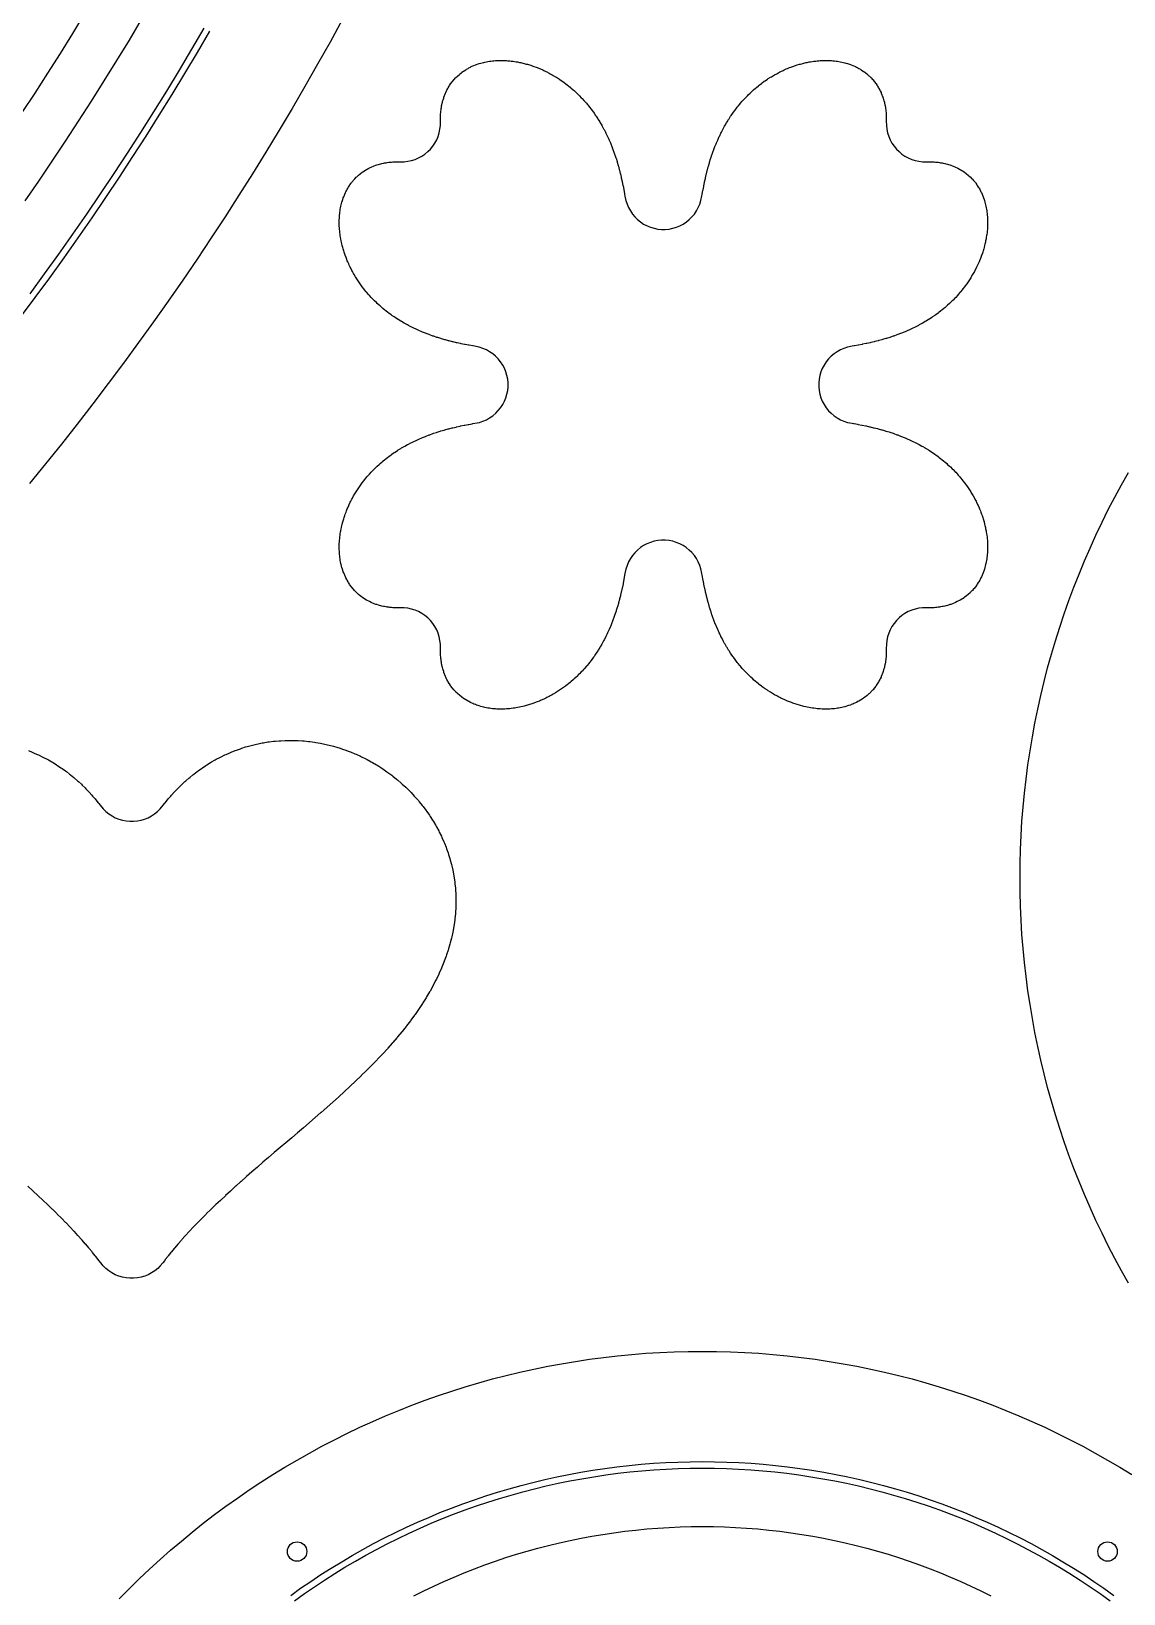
# Model space of a CAD drawing. Header units: metres. Extents: x 10 to 1210, y 10 to 2773.
# Drawn here: x 807.5 to 976, y 1846.6 to 2087.5 of the extents above; entities that cross this region are included whole.
import ezdxf

# ---------------------------------------------------------------- set-up
doc = ezdxf.new("R2010")
doc.units = ezdxf.units.M
for name, color, linetype in [('ACIKLIK', 5, 'Continuous'), ('ASKI_DELIK', 6, 'Continuous'), ('CAM_SABLON', 4, 'Continuous'), ('DIS_KENAR_V91_Z3', 1, 'Continuous'), ('LAMBA_T4_Z4', 3, 'Continuous')]:
    doc.layers.add(name, color=color, linetype=linetype)

msp = doc.modelspace()

# ---------------------------------------------------------------- linework, layer by layer
at = {"layer": 'ACIKLIK'}
for points in [[(824.47, 2089.31), (822.58, 2086.14), (820.67, 2082.98), (818.72, 2079.84), (816.75, 2076.72), (814.76, 2073.62), (812.73, 2070.53), (810.68, 2067.46), (808.61, 2064.41), (806.5, 2061.38)], [(866.51, 1846.32), (868.04, 1847.08), (869.58, 1847.82), (871.14, 1848.53), (872.71, 1849.21), (874.29, 1849.86), (875.88, 1850.49), (877.48, 1851.09), (879.09, 1851.66), (880.72, 1852.2), (882.35, 1852.72), (883.99, 1853.2), (885.64, 1853.66), (887.29, 1854.09), (888.96, 1854.49), (890.62, 1854.86), (892.3, 1855.2), (893.98, 1855.51), (895.67, 1855.79), (897.36, 1856.05), (899.06, 1856.27), (900.76, 1856.46), (902.46, 1856.63), (904.16, 1856.76), (905.87, 1856.86), (907.58, 1856.94), (909.29, 1856.98), (911, 1857), (912.71, 1856.98), (914.42, 1856.94), (916.13, 1856.86), (917.84, 1856.76), (919.54, 1856.63), (921.24, 1856.46), (922.94, 1856.27), (924.64, 1856.05), (926.33, 1855.79), (928.02, 1855.51), (929.7, 1855.2), (931.38, 1854.86), (933.04, 1854.49), (934.71, 1854.09), (936.36, 1853.66), (938.01, 1853.2), (939.65, 1852.72), (941.28, 1852.2), (942.91, 1851.66), (944.52, 1851.09), (946.12, 1850.49), (947.71, 1849.86), (949.29, 1849.21), (950.86, 1848.53), (952.42, 1847.82), (953.96, 1847.08), (955.49, 1846.32)]]:
    msp.add_lwpolyline(points, dxfattribs=at)
at = {"layer": 'ASKI_DELIK'}
for centre in [(848.5, 1853.14), (973.5, 1853.14)]:
    msp.add_circle(centre, 1.5, dxfattribs=at)
at = {"layer": 'CAM_SABLON'}
for points in [[(834.12, 2088), (832.22, 2084.74), (830.3, 2081.5), (828.34, 2078.28), (826.36, 2075.07), (824.34, 2071.89), (822.31, 2068.72), (820.24, 2065.56), (818.14, 2062.43), (816.02, 2059.31), (813.87, 2056.22), (811.7, 2053.14), (809.5, 2050.08), (807.27, 2047.04)], [(848.11, 1845.56), (849.63, 1846.65), (851.17, 1847.71), (852.72, 1848.74), (854.3, 1849.74), (855.89, 1850.72), (857.5, 1851.66), (859.13, 1852.58), (860.77, 1853.47), (862.42, 1854.34), (864.09, 1855.17), (865.78, 1855.97), (867.48, 1856.75), (869.19, 1857.49), (870.92, 1858.21), (872.65, 1858.89), (874.4, 1859.55), (876.16, 1860.17), (877.94, 1860.76), (879.72, 1861.32), (881.51, 1861.85), (883.31, 1862.35), (885.11, 1862.82), (886.93, 1863.26), (888.75, 1863.66), (890.58, 1864.03), (892.42, 1864.37), (894.26, 1864.68), (896.11, 1864.96), (897.96, 1865.2), (899.82, 1865.41), (901.67, 1865.59), (903.54, 1865.74), (905.4, 1865.85), (907.27, 1865.93), (909.13, 1865.98), (911, 1866), (912.87, 1865.98), (914.73, 1865.93), (916.6, 1865.85), (918.46, 1865.74), (920.33, 1865.59), (922.18, 1865.41), (924.04, 1865.2), (925.89, 1864.96), (927.74, 1864.68), (929.58, 1864.37), (931.42, 1864.03), (933.25, 1863.66), (935.07, 1863.26), (936.89, 1862.82), (938.69, 1862.35), (940.49, 1861.85), (942.28, 1861.32), (944.06, 1860.76), (945.84, 1860.17), (947.6, 1859.55), (949.35, 1858.89), (951.08, 1858.21), (952.81, 1857.49), (954.52, 1856.75), (956.22, 1855.97), (957.91, 1855.17), (959.58, 1854.34), (961.23, 1853.47), (962.87, 1852.58), (964.5, 1851.66), (966.11, 1850.72), (967.7, 1849.74), (969.28, 1848.74), (970.83, 1847.71), (972.37, 1846.65), (973.89, 1845.56)]]:
    msp.add_lwpolyline(points, dxfattribs=at)
at = {"layer": 'DIS_KENAR_V91_Z3'}
for points in [[(815.72, 2090.26), (813.85, 2087.16), (811.94, 2084.08), (810.01, 2081.02), (808.05, 2077.97), (806.06, 2074.95)], [(855.47, 2089.28), (853.58, 2085.84), (851.66, 2082.41), (849.71, 2079), (847.73, 2075.61), (845.73, 2072.23), (843.69, 2068.88), (841.62, 2065.54), (839.53, 2062.22), (837.4, 2058.91), (835.25, 2055.63), (833.07, 2052.36), (830.86, 2049.12), (828.62, 2045.89), (826.35, 2042.68), (824.06, 2039.5), (821.74, 2036.33), (819.39, 2033.18), (817.01, 2030.06), (814.6, 2026.95), (812.17, 2023.87), (809.72, 2020.81), (807.23, 2017.76)], [(976.75, 1894.5), (975.67, 1896.4), (974.63, 1898.32), (973.62, 1900.25), (972.65, 1902.2), (971.71, 1904.17), (970.81, 1906.16), (969.94, 1908.16), (969.1, 1910.17), (968.3, 1912.2), (967.54, 1914.25), (966.81, 1916.3), (966.12, 1918.37), (965.46, 1920.45), (964.84, 1922.55), (964.26, 1924.65), (963.71, 1926.76), (963.2, 1928.88), (962.73, 1931.01), (962.3, 1933.15), (961.9, 1935.29), (961.54, 1937.45), (961.22, 1939.6), (960.93, 1941.77), (960.68, 1943.93), (960.48, 1946.11), (960.3, 1948.28), (960.17, 1950.46), (960.08, 1952.64), (960.02, 1954.82), (960, 1957), (960.02, 1959.18), (960.08, 1961.36), (960.17, 1963.54), (960.3, 1965.72), (960.48, 1967.89), (960.68, 1970.07), (960.93, 1972.23), (961.22, 1974.4), (961.54, 1976.55), (961.9, 1978.71), (962.3, 1980.85), (962.73, 1982.99), (963.2, 1985.12), (963.71, 1987.24), (964.26, 1989.35), (964.84, 1991.45), (965.46, 1993.55), (966.12, 1995.63), (966.81, 1997.7), (967.54, 1999.75), (968.3, 2001.8), (969.1, 2003.83), (969.94, 2005.84), (970.81, 2007.84), (971.71, 2009.83), (972.65, 2011.8), (973.62, 2013.75), (974.63, 2015.68), (975.67, 2017.6), (976.75, 2019.5)], [(807.06, 1976.61), (807.66, 1976.37), (807.86, 1976.29), (808.44, 1976.03), (808.63, 1975.94), (809.21, 1975.66), (809.4, 1975.57), (809.96, 1975.27), (810.14, 1975.17), (810.69, 1974.86), (810.87, 1974.75), (811.4, 1974.42), (811.57, 1974.31), (812.09, 1973.96), (812.26, 1973.85), (812.77, 1973.49), (812.92, 1973.37), (813.42, 1972.99), (813.57, 1972.87), (814.05, 1972.48), (814.19, 1972.36), (814.66, 1971.96), (814.79, 1971.83), (815.24, 1971.42), (815.37, 1971.29), (815.8, 1970.87), (815.93, 1970.74), (816.34, 1970.31), (816.46, 1970.18), (816.86, 1969.74), (816.97, 1969.61), (817.36, 1969.16), (817.46, 1969.03), (817.83, 1968.58), (817.93, 1968.45), (818.14, 1968.18), (818.6, 1967.62), (819.02, 1967.21), (819.47, 1966.85), (819.96, 1966.53), (820.47, 1966.26), (821.01, 1966.04), (821.56, 1965.88), (822.13, 1965.76), (822.71, 1965.71), (823.29, 1965.71), (823.87, 1965.76), (824.44, 1965.88), (824.99, 1966.04), (825.53, 1966.26), (826.04, 1966.53), (826.53, 1966.85), (826.98, 1967.21), (827.4, 1967.62), (827.86, 1968.18), (828.07, 1968.45), (828.17, 1968.58), (828.54, 1969.03), (828.64, 1969.16), (829.03, 1969.61), (829.14, 1969.74), (829.54, 1970.18), (829.66, 1970.31), (830.07, 1970.74), (830.2, 1970.87), (830.63, 1971.29), (830.76, 1971.42), (831.21, 1971.83), (831.34, 1971.96), (831.81, 1972.36), (831.95, 1972.48), (832.43, 1972.87), (832.58, 1972.99), (833.08, 1973.37), (833.23, 1973.49), (833.74, 1973.85), (833.91, 1973.96), (834.43, 1974.31), (834.6, 1974.42), (835.13, 1974.75), (835.31, 1974.86), (835.86, 1975.17), (836.04, 1975.27), (836.6, 1975.57), (836.79, 1975.66), (837.37, 1975.94), (837.56, 1976.03), (838.14, 1976.29), (838.34, 1976.37), (838.94, 1976.61), (839.14, 1976.69), (839.75, 1976.9), (839.96, 1976.97), (840.57, 1977.17), (840.78, 1977.23), (841.41, 1977.41), (841.62, 1977.46), (842.26, 1977.61), (842.48, 1977.66), (843.12, 1977.79), (843.34, 1977.83), (843.99, 1977.94), (844.21, 1977.97), (844.87, 1978.05), (845.1, 1978.07), (845.76, 1978.13), (845.98, 1978.14), (846.66, 1978.18), (846.88, 1978.18), (847.56, 1978.19), (847.78, 1978.19), (848.46, 1978.17), (848.68, 1978.16), (849.36, 1978.12), (849.59, 1978.1), (850.27, 1978.03), (850.49, 1978.01), (851.18, 1977.91), (851.4, 1977.88), (852.09, 1977.76), (852.3, 1977.72), (852.99, 1977.57), (853.2, 1977.52), (853.89, 1977.35), (854.1, 1977.29), (854.78, 1977.09), (854.99, 1977.03), (855.67, 1976.8), (855.87, 1976.73), (856.55, 1976.48), (856.75, 1976.4), (857.41, 1976.13), (857.61, 1976.04), (858.27, 1975.74), (858.46, 1975.65), (859.12, 1975.33), (859.3, 1975.23), (859.95, 1974.88), (860.13, 1974.77), (860.76, 1974.4), (860.94, 1974.29), (861.56, 1973.9), (861.74, 1973.78), (862.34, 1973.36), (862.51, 1973.24), (863.1, 1972.8), (863.27, 1972.67), (863.84, 1972.21), (864.01, 1972.08), (864.56, 1971.6), (864.72, 1971.45), (865.26, 1970.96), (865.42, 1970.81), (865.94, 1970.29), (866.09, 1970.14), (866.58, 1969.61), (866.73, 1969.45), (867.21, 1968.9), (867.35, 1968.73), (867.8, 1968.17), (867.94, 1968), (868.37, 1967.42), (868.5, 1967.24), (868.91, 1966.65), (869.03, 1966.47), (869.41, 1965.87), (869.53, 1965.67), (869.89, 1965.06), (870, 1964.87), (870.34, 1964.24), (870.44, 1964.04), (870.75, 1963.41), (870.85, 1963.2), (871.13, 1962.56), (871.22, 1962.35), (871.48, 1961.7), (871.56, 1961.48), (871.79, 1960.83), (871.86, 1960.61), (872.06, 1959.95), (872.13, 1959.72), (872.31, 1959.06), (872.36, 1958.83), (872.51, 1958.16), (872.56, 1957.92), (872.68, 1957.25), (872.72, 1957.01), (872.82, 1956.33), (872.85, 1956.09), (872.91, 1955.41), (872.93, 1955.17), (872.97, 1954.48), (872.98, 1954.24), (873, 1953.55), (873, 1953.31), (872.98, 1952.62), (872.97, 1952.38), (872.93, 1951.68), (872.91, 1951.45), (872.84, 1950.74), (872.82, 1950.51), (872.72, 1949.8), (872.68, 1949.57), (872.56, 1948.86), (872.52, 1948.64), (872.36, 1947.92), (872.31, 1947.7), (872.13, 1946.98), (872.07, 1946.77), (871.86, 1946.04), (871.79, 1945.84), (871.55, 1945.1), (871.48, 1944.91), (871.21, 1944.16), (871.14, 1943.98), (870.84, 1943.23), (870.76, 1943.06), (870.43, 1942.31), (870.35, 1942.14), (869.99, 1941.38), (869.91, 1941.22), (869.51, 1940.46), (869.43, 1940.31), (869.01, 1939.55), (868.93, 1939.4), (868.47, 1938.64), (868.39, 1938.5), (867.91, 1937.73), (867.83, 1937.61), (867.32, 1936.83), (867.24, 1936.71), (866.7, 1935.94), (866.62, 1935.83), (866.05, 1935.05), (865.97, 1934.95), (865.38, 1934.17), (865.3, 1934.07), (864.71, 1933.33), (864.65, 1933.25), (863.99, 1932.46), (863.92, 1932.37), (863.25, 1931.59), (863.19, 1931.51), (862.49, 1930.73), (862.43, 1930.66), (861.71, 1929.87), (861.65, 1929.81), (860.91, 1929.02), (860.85, 1928.96), (860.09, 1928.18), (860.04, 1928.13), (859.26, 1927.34), (859.21, 1927.29), (858.41, 1926.51), (858.37, 1926.47), (857.55, 1925.68), (857.51, 1925.64), (856.68, 1924.86), (856.65, 1924.83), (855.8, 1924.05), (855.77, 1924.01), (854.92, 1923.24), (854.88, 1923.21), (854.02, 1922.43), (853.99, 1922.41), (853.12, 1921.63), (853.1, 1921.61), (852.21, 1920.83), (852.19, 1920.82), (851.31, 1920.04), (851.29, 1920.03), (850.4, 1919.26), (850.38, 1919.25), (849.49, 1918.47), (849.48, 1918.47), (848.58, 1917.7), (848.57, 1917.69), (847.67, 1916.92), (846.77, 1916.16), (845.88, 1915.4), (844.99, 1914.64), (844.11, 1913.89), (843.24, 1913.14), (842.38, 1912.4), (841.54, 1911.66), (840.7, 1910.93), (839.87, 1910.2), (839.83, 1910.16), (839.06, 1909.47), (839.02, 1909.44), (838.26, 1908.75), (838.22, 1908.71), (837.48, 1908.04), (837.44, 1907.99), (836.72, 1907.33), (836.67, 1907.28), (835.98, 1906.62), (835.92, 1906.57), (835.25, 1905.93), (835.19, 1905.87), (834.54, 1905.23), (834.48, 1905.17), (833.85, 1904.55), (833.79, 1904.48), (833.19, 1903.87), (833.12, 1903.8), (832.54, 1903.2), (832.47, 1903.12), (831.92, 1902.53), (831.84, 1902.46), (831.31, 1901.88), (831.24, 1901.8), (830.73, 1901.23), (830.65, 1901.14), (830.17, 1900.59), (830.09, 1900.5), (829.64, 1899.96), (829.56, 1899.87), (829.12, 1899.34), (829.04, 1899.24), (828.63, 1898.74), (828.55, 1898.63), (828.17, 1898.14), (828.08, 1898.03), (827.79, 1897.64), (827.41, 1897.19), (827, 1896.78), (826.55, 1896.42), (826.06, 1896.09), (825.54, 1895.82), (825, 1895.6), (824.44, 1895.43), (823.87, 1895.32), (823.29, 1895.26), (822.71, 1895.26), (822.13, 1895.32), (821.56, 1895.43), (821, 1895.6), (820.46, 1895.82), (819.94, 1896.09), (819.45, 1896.42), (819, 1896.78), (818.59, 1897.19), (818.21, 1897.64), (817.92, 1898.03), (817.83, 1898.14), (817.45, 1898.63), (817.37, 1898.74), (816.96, 1899.24), (816.88, 1899.34), (816.44, 1899.87), (816.36, 1899.96), (815.91, 1900.5), (815.83, 1900.59), (815.35, 1901.14), (815.27, 1901.23), (814.76, 1901.8), (814.69, 1901.88), (814.16, 1902.46), (814.08, 1902.53), (813.53, 1903.12), (813.46, 1903.2), (812.88, 1903.8), (812.81, 1903.87), (812.21, 1904.48), (812.15, 1904.55), (811.52, 1905.17), (811.46, 1905.23), (810.81, 1905.87), (810.75, 1905.93), (810.08, 1906.57), (810.02, 1906.62), (809.33, 1907.28), (809.28, 1907.33), (808.56, 1907.99), (808.52, 1908.04), (807.78, 1908.71), (807.74, 1908.75), (806.98, 1909.44)], [(821.08, 1845.83), (822.61, 1847.39), (824.17, 1848.92), (825.75, 1850.42), (827.36, 1851.89), (828.99, 1853.34), (830.65, 1854.76), (832.33, 1856.14), (834.04, 1857.5), (835.77, 1858.83), (837.53, 1860.13), (839.3, 1861.39), (841.1, 1862.63), (842.92, 1863.83), (844.76, 1865.01), (846.62, 1866.15), (848.5, 1867.25), (850.4, 1868.33), (852.32, 1869.37), (854.25, 1870.38), (856.2, 1871.35), (858.17, 1872.29), (860.16, 1873.19), (862.16, 1874.06), (864.17, 1874.9), (866.2, 1875.7), (868.25, 1876.46), (870.3, 1877.19), (872.37, 1877.88), (874.45, 1878.54), (876.55, 1879.16), (878.65, 1879.74), (880.76, 1880.29), (882.88, 1880.8), (885.01, 1881.27), (887.15, 1881.7), (889.29, 1882.1), (891.45, 1882.46), (893.6, 1882.78), (895.77, 1883.07), (897.93, 1883.32), (900.11, 1883.52), (902.28, 1883.7), (904.46, 1883.83), (906.64, 1883.92), (908.82, 1883.98), (911, 1884), (913.18, 1883.98), (915.36, 1883.92), (917.54, 1883.83), (919.72, 1883.7), (921.89, 1883.52), (924.07, 1883.32), (926.23, 1883.07), (928.4, 1882.78), (930.55, 1882.46), (932.71, 1882.1), (934.85, 1881.7), (936.99, 1881.27), (939.12, 1880.8), (941.24, 1880.29), (943.35, 1879.74), (945.45, 1879.16), (947.55, 1878.54), (949.63, 1877.88), (951.7, 1877.19), (953.75, 1876.46), (955.8, 1875.7), (957.83, 1874.9), (959.84, 1874.06), (961.84, 1873.19), (963.83, 1872.29), (965.8, 1871.35), (967.75, 1870.38), (969.68, 1869.37), (971.6, 1868.33), (973.5, 1867.25), (975.38, 1866.15), (977.24, 1865.01)]]:
    msp.add_lwpolyline(points, dxfattribs=at)
msp.add_lwpolyline([(869.57, 2040.48), (869.44, 2040.52), (868.98, 2040.69), (868.87, 2040.73), (868.41, 2040.9), (868.29, 2040.95), (867.85, 2041.13), (867.72, 2041.18), (867.29, 2041.37), (867.16, 2041.42), (866.74, 2041.62), (866.61, 2041.68), (866.19, 2041.88), (866.06, 2041.94), (865.66, 2042.15), (865.53, 2042.22), (865.13, 2042.44), (865, 2042.51), (864.62, 2042.74), (864.49, 2042.81), (864.11, 2043.05), (863.98, 2043.13), (863.61, 2043.37), (863.48, 2043.46), (863.13, 2043.7), (863, 2043.79), (862.65, 2044.05), (862.52, 2044.15), (862.19, 2044.4), (862.06, 2044.51), (861.73, 2044.77), (861.6, 2044.88), (861.29, 2045.15), (861.16, 2045.27), (860.86, 2045.54), (860.74, 2045.66), (860.44, 2045.95), (860.32, 2046.07), (860.04, 2046.36), (859.92, 2046.48), (859.65, 2046.78), (859.53, 2046.91), (859.27, 2047.21), (859.16, 2047.35), (858.91, 2047.66), (858.8, 2047.79), (858.56, 2048.11), (858.45, 2048.25), (858.22, 2048.56), (858.12, 2048.71), (857.91, 2049.03), (857.81, 2049.18), (857.6, 2049.5), (857.51, 2049.65), (857.31, 2049.98), (857.22, 2050.14), (857.04, 2050.47), (856.95, 2050.63), (856.78, 2050.96), (856.7, 2051.12), (856.54, 2051.45), (856.47, 2051.62), (856.32, 2051.95), (856.25, 2052.12), (856.11, 2052.45), (856.05, 2052.63), (855.93, 2052.96), (855.86, 2053.13), (855.75, 2053.46), (855.7, 2053.64), (855.6, 2053.97), (855.55, 2054.15), (855.46, 2054.48), (855.41, 2054.67), (855.34, 2054.98), (855.3, 2055.18), (855.24, 2055.49), (855.21, 2055.69), (855.16, 2055.99), (855.13, 2056.19), (855.09, 2056.49), (855.07, 2056.7), (855.04, 2056.98), (855.03, 2057.2), (855.01, 2057.47), (855.01, 2057.69), (855, 2057.96), (855, 2058.18), (855.01, 2058.44), (855.02, 2058.67), (855.03, 2058.91), (855.05, 2059.15), (855.07, 2059.38), (855.1, 2059.62), (855.13, 2059.83), (855.17, 2060.08), (855.21, 2060.28), (855.26, 2060.53), (855.3, 2060.72), (855.37, 2060.97), (855.41, 2061.15), (855.49, 2061.41), (855.54, 2061.57), (855.63, 2061.83), (855.69, 2061.98), (855.79, 2062.24), (855.85, 2062.37), (855.96, 2062.63), (856.02, 2062.76), (856.16, 2063.01), (856.22, 2063.13), (856.36, 2063.38), (856.43, 2063.48), (856.59, 2063.73), (856.65, 2063.83), (856.83, 2064.07), (856.89, 2064.16), (857.08, 2064.4), (857.15, 2064.47), (857.35, 2064.7), (857.41, 2064.77), (857.63, 2064.99), (857.7, 2065.06), (857.93, 2065.27), (857.99, 2065.33), (858.23, 2065.52), (858.3, 2065.58), (858.55, 2065.76), (858.63, 2065.82), (858.88, 2065.99), (858.96, 2066.04), (859.22, 2066.19), (859.31, 2066.25), (859.57, 2066.38), (859.67, 2066.43), (859.93, 2066.56), (860.03, 2066.6), (860.3, 2066.71), (860.41, 2066.76), (860.67, 2066.85), (860.8, 2066.89), (861.05, 2066.97), (861.19, 2067.01), (861.44, 2067.08), (861.59, 2067.11), (861.84, 2067.17), (862, 2067.2), (862.24, 2067.24), (862.41, 2067.27), (862.64, 2067.3), (862.83, 2067.32), (863.05, 2067.34), (863.25, 2067.36), (863.47, 2067.37), (863.67, 2067.38), (863.88, 2067.38), (864.1, 2067.38), (864.3, 2067.38), (864.3, 2067.38), (865.02, 2067.39), (865.59, 2067.46), (866.15, 2067.58), (866.7, 2067.75), (867.23, 2067.97), (867.74, 2068.25), (868.21, 2068.57), (868.66, 2068.94), (869.06, 2069.34), (869.43, 2069.79), (869.75, 2070.26), (870.03, 2070.77), (870.25, 2071.3), (870.42, 2071.85), (870.54, 2072.41), (870.61, 2072.98), (870.62, 2073.7), (870.62, 2073.7), (870.62, 2073.9), (870.62, 2074.12), (870.62, 2074.33), (870.63, 2074.53), (870.64, 2074.75), (870.66, 2074.95), (870.68, 2075.17), (870.7, 2075.36), (870.73, 2075.59), (870.76, 2075.76), (870.8, 2076), (870.83, 2076.16), (870.89, 2076.41), (870.92, 2076.56), (870.99, 2076.81), (871.03, 2076.95), (871.11, 2077.2), (871.15, 2077.33), (871.24, 2077.59), (871.29, 2077.71), (871.4, 2077.97), (871.44, 2078.07), (871.57, 2078.33), (871.62, 2078.43), (871.75, 2078.69), (871.81, 2078.78), (871.96, 2079.04), (872.01, 2079.12), (872.18, 2079.37), (872.24, 2079.45), (872.42, 2079.7), (872.48, 2079.77), (872.67, 2080.01), (872.73, 2080.07), (872.94, 2080.3), (873.01, 2080.37), (873.23, 2080.59), (873.3, 2080.65), (873.53, 2080.85), (873.6, 2080.92), (873.84, 2081.11), (873.93, 2081.17), (874.17, 2081.35), (874.27, 2081.41), (874.52, 2081.57), (874.62, 2081.64), (874.87, 2081.78), (874.99, 2081.84), (875.24, 2081.98), (875.37, 2082.04), (875.63, 2082.15), (875.76, 2082.21), (876.02, 2082.31), (876.17, 2082.37), (876.43, 2082.46), (876.59, 2082.51), (876.85, 2082.59), (877.03, 2082.63), (877.28, 2082.7), (877.47, 2082.74), (877.72, 2082.79), (877.92, 2082.83), (878.17, 2082.87), (878.38, 2082.9), (878.62, 2082.93), (878.85, 2082.95), (879.09, 2082.97), (879.33, 2082.98), (879.56, 2082.99), (879.82, 2083), (880.04, 2083), (880.31, 2082.99), (880.53, 2082.99), (880.8, 2082.97), (881.02, 2082.96), (881.3, 2082.93), (881.51, 2082.91), (881.81, 2082.87), (882.01, 2082.84), (882.31, 2082.79), (882.51, 2082.76), (882.82, 2082.7), (883.02, 2082.66), (883.33, 2082.59), (883.52, 2082.54), (883.85, 2082.45), (884.03, 2082.4), (884.36, 2082.3), (884.54, 2082.25), (884.87, 2082.14), (885.04, 2082.07), (885.37, 2081.95), (885.55, 2081.89), (885.88, 2081.75), (886.05, 2081.68), (886.38, 2081.53), (886.55, 2081.46), (886.88, 2081.3), (887.04, 2081.22), (887.37, 2081.05), (887.53, 2080.96), (887.86, 2080.78), (888.02, 2080.69), (888.35, 2080.49), (888.5, 2080.4), (888.82, 2080.19), (888.97, 2080.09), (889.29, 2079.88), (889.44, 2079.78), (889.75, 2079.55), (889.89, 2079.44), (890.21, 2079.2), (890.34, 2079.09), (890.65, 2078.84), (890.79, 2078.73), (891.09, 2078.47), (891.22, 2078.35), (891.52, 2078.08), (891.64, 2077.96), (891.93, 2077.68), (892.05, 2077.56), (892.34, 2077.26), (892.46, 2077.14), (892.73, 2076.84), (892.85, 2076.71), (893.12, 2076.4), (893.23, 2076.27), (893.49, 2075.94), (893.6, 2075.81), (893.85, 2075.48), (893.95, 2075.35), (894.21, 2075), (894.3, 2074.87), (894.54, 2074.52), (894.63, 2074.39), (894.87, 2074.02), (894.95, 2073.89), (895.19, 2073.51), (895.26, 2073.38), (895.49, 2073), (895.56, 2072.87), (895.78, 2072.47), (895.85, 2072.34), (896.06, 2071.94), (896.12, 2071.81), (896.32, 2071.39), (896.38, 2071.26), (896.58, 2070.84), (896.63, 2070.71), (896.82, 2070.28), (896.87, 2070.15), (897.05, 2069.71), (897.1, 2069.59), (897.27, 2069.13), (897.31, 2069.02), (897.48, 2068.55), (897.52, 2068.44), (897.66, 2068.01), (897.69, 2067.91), (897.85, 2067.41), (897.88, 2067.31), (898.02, 2066.81), (898.05, 2066.71), (898.19, 2066.21), (898.22, 2066.11), (898.35, 2065.59), (898.37, 2065.5), (898.49, 2064.98), (898.51, 2064.89), (898.63, 2064.36), (898.65, 2064.27), (898.76, 2063.73), (898.78, 2063.65), (898.88, 2063.11), (898.9, 2063.03), (898.99, 2062.48), (899.01, 2062.41), (899.06, 2062.1), (899.21, 2061.39), (899.39, 2060.84), (899.62, 2060.31), (899.9, 2059.8), (900.23, 2059.32), (900.6, 2058.87), (901.02, 2058.47), (901.47, 2058.1), (901.95, 2057.78), (902.47, 2057.51), (903.01, 2057.29), (903.56, 2057.13), (904.13, 2057.01), (904.71, 2056.96), (905.29, 2056.96), (905.87, 2057.01), (906.44, 2057.13), (907, 2057.29), (907.54, 2057.51), (908.05, 2057.78), (908.54, 2058.1), (908.99, 2058.47), (909.4, 2058.88), (909.77, 2059.32), (910.1, 2059.8), (910.38, 2060.31), (910.61, 2060.84), (910.79, 2061.4), (910.94, 2062.11), (910.98, 2062.34), (910.99, 2062.41), (911.09, 2062.96), (911.11, 2063.04), (911.21, 2063.58), (911.22, 2063.66), (911.33, 2064.2), (911.35, 2064.28), (911.47, 2064.81), (911.49, 2064.9), (911.61, 2065.42), (911.63, 2065.51), (911.76, 2066.02), (911.79, 2066.12), (911.92, 2066.62), (911.95, 2066.72), (912.09, 2067.22), (912.13, 2067.32), (912.27, 2067.81), (912.31, 2067.92), (912.48, 2068.43), (912.52, 2068.56), (912.69, 2069.02), (912.73, 2069.13), (912.9, 2069.59), (912.95, 2069.71), (913.13, 2070.15), (913.18, 2070.28), (913.37, 2070.71), (913.42, 2070.84), (913.62, 2071.26), (913.68, 2071.39), (913.88, 2071.81), (913.94, 2071.94), (914.15, 2072.34), (914.22, 2072.47), (914.44, 2072.87), (914.51, 2073), (914.74, 2073.38), (914.81, 2073.51), (915.05, 2073.89), (915.13, 2074.02), (915.37, 2074.39), (915.46, 2074.52), (915.7, 2074.87), (915.79, 2075), (916.05, 2075.35), (916.15, 2075.48), (916.4, 2075.81), (916.51, 2075.94), (916.77, 2076.27), (916.88, 2076.4), (917.15, 2076.71), (917.27, 2076.84), (917.54, 2077.14), (917.66, 2077.26), (917.95, 2077.56), (918.07, 2077.68), (918.36, 2077.96), (918.48, 2078.08), (918.78, 2078.35), (918.91, 2078.47), (919.21, 2078.73), (919.35, 2078.84), (919.66, 2079.09), (919.79, 2079.2), (920.11, 2079.44), (920.25, 2079.55), (920.56, 2079.78), (920.71, 2079.88), (921.03, 2080.09), (921.18, 2080.19), (921.5, 2080.4), (921.65, 2080.49), (921.98, 2080.69), (922.14, 2080.78), (922.47, 2080.96), (922.63, 2081.05), (922.96, 2081.22), (923.12, 2081.3), (923.45, 2081.46), (923.62, 2081.53), (923.95, 2081.68), (924.12, 2081.75), (924.45, 2081.89), (924.63, 2081.95), (924.96, 2082.07), (925.13, 2082.14), (925.46, 2082.25), (925.64, 2082.3), (925.97, 2082.4), (926.15, 2082.45), (926.48, 2082.54), (926.67, 2082.59), (926.98, 2082.66), (927.18, 2082.7), (927.49, 2082.76), (927.69, 2082.79), (927.99, 2082.84), (928.19, 2082.87), (928.49, 2082.91), (928.7, 2082.93), (928.98, 2082.96), (929.2, 2082.97), (929.47, 2082.99), (929.69, 2082.99), (929.96, 2083), (930.18, 2083), (930.44, 2082.99), (930.67, 2082.98), (930.91, 2082.97), (931.15, 2082.95), (931.38, 2082.93), (931.62, 2082.9), (931.83, 2082.87), (932.08, 2082.83), (932.28, 2082.79), (932.53, 2082.74), (932.72, 2082.7), (932.97, 2082.63), (933.15, 2082.59), (933.41, 2082.51), (933.57, 2082.46), (933.83, 2082.37), (933.98, 2082.31), (934.24, 2082.21), (934.37, 2082.15), (934.63, 2082.04), (934.76, 2081.98), (935.01, 2081.84), (935.13, 2081.78), (935.38, 2081.64), (935.48, 2081.57), (935.73, 2081.41), (935.83, 2081.35), (936.07, 2081.17), (936.16, 2081.11), (936.4, 2080.92), (936.47, 2080.85), (936.7, 2080.65), (936.77, 2080.59), (936.99, 2080.37), (937.06, 2080.3), (937.27, 2080.07), (937.33, 2080.01), (937.52, 2079.77), (937.58, 2079.7), (937.76, 2079.45), (937.82, 2079.37), (937.99, 2079.12), (938.04, 2079.04), (938.19, 2078.78), (938.25, 2078.69), (938.38, 2078.43), (938.43, 2078.33), (938.56, 2078.07), (938.6, 2077.97), (938.71, 2077.7), (938.76, 2077.59), (938.85, 2077.33), (938.89, 2077.2), (938.97, 2076.95), (939.01, 2076.81), (939.08, 2076.56), (939.11, 2076.41), (939.17, 2076.16), (939.2, 2076), (939.24, 2075.76), (939.27, 2075.59), (939.3, 2075.36), (939.32, 2075.17), (939.34, 2074.95), (939.36, 2074.75), (939.37, 2074.53), (939.38, 2074.33), (939.38, 2074.12), (939.38, 2073.9), (939.38, 2073.7), (939.38, 2073.7), (939.39, 2072.98), (939.46, 2072.41), (939.58, 2071.85), (939.75, 2071.3), (939.97, 2070.77), (940.25, 2070.26), (940.57, 2069.79), (940.94, 2069.34), (941.34, 2068.94), (941.79, 2068.57), (942.26, 2068.25), (942.77, 2067.97), (943.3, 2067.75), (943.85, 2067.58), (944.41, 2067.46), (944.98, 2067.39), (945.7, 2067.38), (945.7, 2067.38), (945.9, 2067.38), (946.12, 2067.38), (946.33, 2067.38), (946.53, 2067.37), (946.75, 2067.36), (946.95, 2067.34), (947.17, 2067.32), (947.36, 2067.3), (947.59, 2067.27), (947.76, 2067.24), (948, 2067.2), (948.16, 2067.17), (948.41, 2067.11), (948.56, 2067.08), (948.81, 2067.01), (948.95, 2066.97), (949.2, 2066.89), (949.33, 2066.85), (949.59, 2066.76), (949.71, 2066.71), (949.97, 2066.6), (950.07, 2066.56), (950.33, 2066.43), (950.43, 2066.38), (950.69, 2066.25), (950.78, 2066.19), (951.04, 2066.04), (951.12, 2065.99), (951.37, 2065.82), (951.45, 2065.76), (951.7, 2065.58), (951.77, 2065.52), (952.01, 2065.33), (952.07, 2065.27), (952.3, 2065.06), (952.37, 2064.99), (952.59, 2064.77), (952.65, 2064.7), (952.85, 2064.47), (952.92, 2064.4), (953.11, 2064.16), (953.17, 2064.07), (953.35, 2063.83), (953.41, 2063.73), (953.57, 2063.48), (953.64, 2063.38), (953.78, 2063.13), (953.84, 2063.01), (953.98, 2062.76), (954.04, 2062.63), (954.15, 2062.37), (954.21, 2062.24), (954.31, 2061.98), (954.37, 2061.83), (954.46, 2061.57), (954.51, 2061.41), (954.59, 2061.15), (954.63, 2060.97), (954.7, 2060.72), (954.74, 2060.53), (954.79, 2060.28), (954.83, 2060.08), (954.87, 2059.83), (954.9, 2059.62), (954.93, 2059.38), (954.95, 2059.15), (954.97, 2058.91), (954.98, 2058.67), (954.99, 2058.44), (955, 2058.18), (955, 2057.96), (954.99, 2057.69), (954.99, 2057.47), (954.97, 2057.2), (954.96, 2056.98), (954.93, 2056.7), (954.91, 2056.49), (954.87, 2056.19), (954.84, 2055.99), (954.79, 2055.69), (954.76, 2055.49), (954.7, 2055.18), (954.66, 2054.98), (954.59, 2054.67), (954.54, 2054.48), (954.45, 2054.15), (954.4, 2053.97), (954.3, 2053.64), (954.25, 2053.46), (954.14, 2053.13), (954.07, 2052.96), (953.95, 2052.63), (953.89, 2052.45), (953.75, 2052.12), (953.68, 2051.95), (953.53, 2051.62), (953.46, 2051.45), (953.3, 2051.12), (953.22, 2050.96), (953.05, 2050.63), (952.96, 2050.47), (952.78, 2050.14), (952.69, 2049.98), (952.49, 2049.65), (952.4, 2049.5), (952.19, 2049.18), (952.09, 2049.03), (951.88, 2048.71), (951.78, 2048.56), (951.55, 2048.25), (951.44, 2048.11), (951.2, 2047.79), (951.09, 2047.66), (950.84, 2047.35), (950.73, 2047.21), (950.47, 2046.91), (950.35, 2046.78), (950.08, 2046.48), (949.96, 2046.36), (949.68, 2046.07), (949.56, 2045.95), (949.26, 2045.66), (949.14, 2045.54), (948.84, 2045.27), (948.71, 2045.15), (948.4, 2044.88), (948.27, 2044.77), (947.94, 2044.51), (947.81, 2044.4), (947.48, 2044.15), (947.35, 2044.05), (947, 2043.79), (946.87, 2043.7), (946.52, 2043.46), (946.39, 2043.37), (946.02, 2043.13), (945.89, 2043.05), (945.51, 2042.81), (945.38, 2042.74), (945, 2042.51), (944.87, 2042.44), (944.47, 2042.22), (944.34, 2042.15), (943.94, 2041.94), (943.81, 2041.88), (943.39, 2041.68), (943.26, 2041.62), (942.84, 2041.42), (942.71, 2041.37), (942.28, 2041.18), (942.15, 2041.13), (941.71, 2040.95), (941.59, 2040.9), (941.13, 2040.73), (941.02, 2040.69), (940.55, 2040.52), (940.44, 2040.48), (940.01, 2040.34), (939.91, 2040.31), (939.41, 2040.15), (939.31, 2040.12), (938.81, 2039.98), (938.71, 2039.95), (938.21, 2039.81), (938.11, 2039.78), (937.59, 2039.65), (937.5, 2039.63), (936.98, 2039.51), (936.89, 2039.49), (936.36, 2039.37), (936.27, 2039.35), (935.73, 2039.24), (935.65, 2039.22), (935.11, 2039.12), (935.03, 2039.1), (934.48, 2039.01), (934.41, 2038.99), (934.1, 2038.94), (933.39, 2038.79), (932.84, 2038.61), (932.31, 2038.38), (931.8, 2038.1), (931.32, 2037.77), (930.87, 2037.4), (930.47, 2036.98), (930.1, 2036.53), (929.78, 2036.05), (929.51, 2035.53), (929.29, 2034.99), (929.13, 2034.44), (929.01, 2033.87), (928.96, 2033.29), (928.96, 2032.71), (929.01, 2032.13), (929.13, 2031.56), (929.29, 2031), (929.51, 2030.46), (929.78, 2029.95), (930.1, 2029.46), (930.47, 2029.01), (930.88, 2028.6), (931.32, 2028.23), (931.8, 2027.9), (932.31, 2027.62), (932.84, 2027.39), (933.4, 2027.21), (934.11, 2027.06), (934.34, 2027.02), (934.41, 2027.01), (934.96, 2026.91), (935.04, 2026.89), (935.58, 2026.79), (935.66, 2026.78), (936.2, 2026.67), (936.28, 2026.65), (936.81, 2026.53), (936.9, 2026.51), (937.42, 2026.39), (937.51, 2026.37), (938.02, 2026.24), (938.12, 2026.21), (938.62, 2026.08), (938.72, 2026.05), (939.22, 2025.91), (939.32, 2025.87), (939.81, 2025.73), (939.92, 2025.69), (940.43, 2025.52), (940.56, 2025.48), (941.02, 2025.31), (941.13, 2025.27), (941.59, 2025.1), (941.71, 2025.05), (942.15, 2024.87), (942.28, 2024.82), (942.71, 2024.63), (942.84, 2024.58), (943.26, 2024.38), (943.39, 2024.32), (943.81, 2024.12), (943.94, 2024.06), (944.34, 2023.85), (944.47, 2023.78), (944.87, 2023.56), (945, 2023.49), (945.38, 2023.26), (945.51, 2023.19), (945.89, 2022.95), (946.02, 2022.87), (946.39, 2022.63), (946.52, 2022.54), (946.87, 2022.3), (947, 2022.21), (947.35, 2021.95), (947.48, 2021.85), (947.81, 2021.6), (947.94, 2021.49), (948.27, 2021.23), (948.4, 2021.12), (948.71, 2020.85), (948.84, 2020.73), (949.14, 2020.46), (949.26, 2020.34), (949.56, 2020.05), (949.68, 2019.93), (949.96, 2019.64), (950.08, 2019.52), (950.35, 2019.22), (950.47, 2019.09), (950.73, 2018.79), (950.84, 2018.65), (951.09, 2018.34), (951.2, 2018.21), (951.44, 2017.89), (951.55, 2017.75), (951.78, 2017.44), (951.88, 2017.29), (952.09, 2016.97), (952.19, 2016.82), (952.4, 2016.5), (952.49, 2016.35), (952.69, 2016.02), (952.78, 2015.86), (952.96, 2015.53), (953.05, 2015.37), (953.22, 2015.04), (953.3, 2014.88), (953.46, 2014.55), (953.53, 2014.38), (953.68, 2014.05), (953.75, 2013.88), (953.89, 2013.55), (953.95, 2013.37), (954.07, 2013.04), (954.14, 2012.87), (954.25, 2012.54), (954.3, 2012.36), (954.4, 2012.03), (954.45, 2011.85), (954.54, 2011.52), (954.59, 2011.33), (954.66, 2011.02), (954.7, 2010.82), (954.76, 2010.51), (954.79, 2010.31), (954.84, 2010.01), (954.87, 2009.81), (954.91, 2009.51), (954.93, 2009.3), (954.96, 2009.02), (954.97, 2008.8), (954.99, 2008.53), (954.99, 2008.31), (955, 2008.04), (955, 2007.82), (954.99, 2007.56), (954.98, 2007.33), (954.97, 2007.09), (954.95, 2006.85), (954.93, 2006.62), (954.9, 2006.38), (954.87, 2006.17), (954.83, 2005.92), (954.79, 2005.72), (954.74, 2005.47), (954.7, 2005.28), (954.63, 2005.03), (954.59, 2004.85), (954.51, 2004.59), (954.46, 2004.43), (954.37, 2004.17), (954.31, 2004.02), (954.21, 2003.76), (954.15, 2003.63), (954.04, 2003.37), (953.98, 2003.24), (953.84, 2002.99), (953.78, 2002.87), (953.64, 2002.62), (953.57, 2002.52), (953.41, 2002.27), (953.35, 2002.17), (953.17, 2001.93), (953.11, 2001.84), (952.92, 2001.6), (952.85, 2001.53), (952.65, 2001.3), (952.59, 2001.23), (952.37, 2001.01), (952.3, 2000.94), (952.07, 2000.73), (952.01, 2000.67), (951.77, 2000.48), (951.7, 2000.42), (951.45, 2000.24), (951.37, 2000.18), (951.12, 2000.01), (951.04, 1999.96), (950.78, 1999.81), (950.69, 1999.75), (950.43, 1999.62), (950.33, 1999.57), (950.07, 1999.44), (949.97, 1999.4), (949.7, 1999.29), (949.59, 1999.24), (949.33, 1999.15), (949.2, 1999.11), (948.95, 1999.03), (948.81, 1998.99), (948.56, 1998.92), (948.41, 1998.89), (948.16, 1998.83), (948, 1998.8), (947.76, 1998.76), (947.59, 1998.73), (947.36, 1998.7), (947.17, 1998.68), (946.95, 1998.66), (946.75, 1998.64), (946.53, 1998.63), (946.33, 1998.62), (946.12, 1998.62), (945.9, 1998.62), (945.7, 1998.62), (945.7, 1998.62), (944.98, 1998.61), (944.41, 1998.54), (943.85, 1998.42), (943.3, 1998.25), (942.77, 1998.03), (942.26, 1997.75), (941.79, 1997.43), (941.34, 1997.06), (940.94, 1996.66), (940.57, 1996.21), (940.25, 1995.74), (939.97, 1995.23), (939.75, 1994.7), (939.58, 1994.15), (939.46, 1993.59), (939.39, 1993.02), (939.38, 1992.3), (939.38, 1992.3), (939.38, 1992.1), (939.38, 1991.88), (939.38, 1991.67), (939.37, 1991.47), (939.36, 1991.25), (939.34, 1991.05), (939.32, 1990.83), (939.3, 1990.64), (939.27, 1990.41), (939.24, 1990.24), (939.2, 1990), (939.17, 1989.84), (939.11, 1989.59), (939.08, 1989.44), (939.01, 1989.19), (938.97, 1989.05), (938.89, 1988.8), (938.85, 1988.67), (938.76, 1988.41), (938.71, 1988.29), (938.6, 1988.03), (938.56, 1987.93), (938.43, 1987.67), (938.38, 1987.57), (938.25, 1987.31), (938.19, 1987.22), (938.04, 1986.96), (937.99, 1986.88), (937.82, 1986.63), (937.76, 1986.55), (937.58, 1986.3), (937.52, 1986.23), (937.33, 1985.99), (937.27, 1985.93), (937.06, 1985.7), (936.99, 1985.63), (936.77, 1985.41), (936.7, 1985.35), (936.47, 1985.15), (936.4, 1985.08), (936.16, 1984.89), (936.07, 1984.83), (935.83, 1984.65), (935.73, 1984.59), (935.48, 1984.43), (935.38, 1984.36), (935.13, 1984.22), (935.01, 1984.16), (934.76, 1984.02), (934.63, 1983.96), (934.37, 1983.85), (934.24, 1983.79), (933.98, 1983.69), (933.83, 1983.63), (933.57, 1983.54), (933.41, 1983.49), (933.15, 1983.41), (932.97, 1983.37), (932.72, 1983.3), (932.53, 1983.26), (932.28, 1983.21), (932.08, 1983.17), (931.83, 1983.13), (931.62, 1983.1), (931.38, 1983.07), (931.15, 1983.05), (930.91, 1983.03), (930.67, 1983.02), (930.44, 1983.01), (930.18, 1983), (929.96, 1983), (929.69, 1983.01), (929.47, 1983.01), (929.2, 1983.03), (928.98, 1983.04), (928.7, 1983.07), (928.49, 1983.09), (928.19, 1983.13), (927.99, 1983.16), (927.69, 1983.21), (927.49, 1983.24), (927.18, 1983.3), (926.98, 1983.34), (926.67, 1983.41), (926.48, 1983.46), (926.15, 1983.55), (925.97, 1983.6), (925.64, 1983.7), (925.46, 1983.75), (925.13, 1983.86), (924.96, 1983.93), (924.63, 1984.05), (924.45, 1984.11), (924.12, 1984.25), (923.95, 1984.32), (923.62, 1984.47), (923.45, 1984.54), (923.12, 1984.7), (922.96, 1984.78), (922.63, 1984.95), (922.47, 1985.04), (922.14, 1985.22), (921.98, 1985.31), (921.65, 1985.51), (921.5, 1985.6), (921.18, 1985.81), (921.03, 1985.91), (920.71, 1986.12), (920.56, 1986.22), (920.25, 1986.45), (920.11, 1986.56), (919.79, 1986.8), (919.66, 1986.91), (919.35, 1987.16), (919.21, 1987.27), (918.91, 1987.53), (918.78, 1987.65), (918.48, 1987.92), (918.36, 1988.04), (918.07, 1988.32), (917.95, 1988.44), (917.66, 1988.74), (917.54, 1988.86), (917.27, 1989.16), (917.15, 1989.29), (916.88, 1989.6), (916.77, 1989.73), (916.51, 1990.06), (916.4, 1990.19), (916.15, 1990.52), (916.05, 1990.65), (915.79, 1991), (915.7, 1991.13), (915.46, 1991.48), (915.37, 1991.61), (915.13, 1991.98), (915.05, 1992.11), (914.81, 1992.49), (914.74, 1992.62), (914.51, 1993), (914.44, 1993.13), (914.22, 1993.53), (914.15, 1993.66), (913.94, 1994.06), (913.88, 1994.19), (913.68, 1994.61), (913.62, 1994.74), (913.42, 1995.16), (913.37, 1995.29), (913.18, 1995.72), (913.13, 1995.85), (912.95, 1996.29), (912.9, 1996.41), (912.73, 1996.87), (912.69, 1996.98), (912.52, 1997.45), (912.48, 1997.56), (912.34, 1997.99), (912.31, 1998.09), (912.15, 1998.59), (912.12, 1998.69), (911.98, 1999.19), (911.95, 1999.29), (911.81, 1999.79), (911.78, 1999.89), (911.65, 2000.41), (911.63, 2000.5), (911.51, 2001.02), (911.49, 2001.11), (911.37, 2001.64), (911.35, 2001.73), (911.24, 2002.27), (911.22, 2002.35), (911.12, 2002.89), (911.1, 2002.97), (911.01, 2003.52), (910.99, 2003.59), (910.94, 2003.9), (910.79, 2004.61), (910.61, 2005.16), (910.38, 2005.69), (910.1, 2006.2), (909.77, 2006.68), (909.4, 2007.13), (908.98, 2007.53), (908.53, 2007.9), (908.05, 2008.22), (907.53, 2008.49), (906.99, 2008.71), (906.44, 2008.87), (905.87, 2008.99), (905.29, 2009.04), (904.71, 2009.04), (904.13, 2008.99), (903.56, 2008.87), (903, 2008.71), (902.46, 2008.49), (901.95, 2008.22), (901.46, 2007.9), (901.01, 2007.53), (900.6, 2007.12), (900.23, 2006.68), (899.9, 2006.2), (899.62, 2005.69), (899.39, 2005.16), (899.21, 2004.6), (899.06, 2003.89), (899.02, 2003.66), (899.01, 2003.59), (898.91, 2003.04), (898.89, 2002.96), (898.79, 2002.42), (898.78, 2002.34), (898.67, 2001.8), (898.65, 2001.72), (898.53, 2001.19), (898.51, 2001.1), (898.39, 2000.58), (898.37, 2000.49), (898.24, 1999.98), (898.21, 1999.88), (898.08, 1999.38), (898.05, 1999.28), (897.91, 1998.78), (897.87, 1998.68), (897.73, 1998.19), (897.69, 1998.08), (897.52, 1997.57), (897.48, 1997.44), (897.31, 1996.98), (897.27, 1996.87), (897.1, 1996.41), (897.05, 1996.29), (896.87, 1995.85), (896.82, 1995.72), (896.63, 1995.29), (896.58, 1995.16), (896.38, 1994.74), (896.32, 1994.61), (896.12, 1994.19), (896.06, 1994.06), (895.85, 1993.66), (895.78, 1993.53), (895.56, 1993.13), (895.49, 1993), (895.26, 1992.62), (895.19, 1992.49), (894.95, 1992.11), (894.87, 1991.98), (894.63, 1991.61), (894.54, 1991.48), (894.3, 1991.13), (894.21, 1991), (893.95, 1990.65), (893.85, 1990.52), (893.6, 1990.19), (893.49, 1990.06), (893.23, 1989.73), (893.12, 1989.6), (892.85, 1989.29), (892.73, 1989.16), (892.46, 1988.86), (892.34, 1988.74), (892.05, 1988.44), (891.93, 1988.32), (891.64, 1988.04), (891.52, 1987.92), (891.22, 1987.65), (891.09, 1987.53), (890.79, 1987.27), (890.65, 1987.16), (890.34, 1986.91), (890.21, 1986.8), (889.89, 1986.56), (889.75, 1986.45), (889.44, 1986.22), (889.29, 1986.12), (888.97, 1985.91), (888.82, 1985.81), (888.5, 1985.6), (888.35, 1985.51), (888.02, 1985.31), (887.86, 1985.22), (887.53, 1985.04), (887.37, 1984.95), (887.04, 1984.78), (886.88, 1984.7), (886.55, 1984.54), (886.38, 1984.47), (886.05, 1984.32), (885.88, 1984.25), (885.55, 1984.11), (885.37, 1984.05), (885.04, 1983.93), (884.87, 1983.86), (884.54, 1983.75), (884.36, 1983.7), (884.03, 1983.6), (883.85, 1983.55), (883.52, 1983.46), (883.33, 1983.41), (883.02, 1983.34), (882.82, 1983.3), (882.51, 1983.24), (882.31, 1983.21), (882.01, 1983.16), (881.81, 1983.13), (881.51, 1983.09), (881.3, 1983.07), (881.02, 1983.04), (880.8, 1983.03), (880.53, 1983.01), (880.31, 1983.01), (880.04, 1983), (879.82, 1983), (879.56, 1983.01), (879.33, 1983.02), (879.09, 1983.03), (878.85, 1983.05), (878.62, 1983.07), (878.38, 1983.1), (878.17, 1983.13), (877.92, 1983.17), (877.72, 1983.21), (877.47, 1983.26), (877.28, 1983.3), (877.03, 1983.37), (876.85, 1983.41), (876.59, 1983.49), (876.43, 1983.54), (876.17, 1983.63), (876.02, 1983.69), (875.76, 1983.79), (875.63, 1983.85), (875.37, 1983.96), (875.24, 1984.02), (874.99, 1984.16), (874.87, 1984.22), (874.62, 1984.36), (874.52, 1984.43), (874.27, 1984.59), (874.17, 1984.65), (873.93, 1984.83), (873.84, 1984.89), (873.6, 1985.08), (873.53, 1985.15), (873.3, 1985.35), (873.23, 1985.41), (873.01, 1985.63), (872.94, 1985.7), (872.73, 1985.93), (872.67, 1985.99), (872.48, 1986.23), (872.42, 1986.3), (872.24, 1986.55), (872.18, 1986.63), (872.01, 1986.88), (871.96, 1986.96), (871.81, 1987.22), (871.75, 1987.31), (871.62, 1987.57), (871.57, 1987.67), (871.44, 1987.93), (871.4, 1988.03), (871.29, 1988.3), (871.24, 1988.41), (871.15, 1988.67), (871.11, 1988.8), (871.03, 1989.05), (870.99, 1989.19), (870.92, 1989.44), (870.89, 1989.59), (870.83, 1989.84), (870.8, 1990), (870.76, 1990.24), (870.73, 1990.41), (870.7, 1990.64), (870.68, 1990.83), (870.66, 1991.05), (870.64, 1991.25), (870.63, 1991.47), (870.62, 1991.67), (870.62, 1991.88), (870.62, 1992.1), (870.62, 1992.3), (870.62, 1992.3), (870.61, 1993.02), (870.54, 1993.59), (870.42, 1994.15), (870.25, 1994.7), (870.03, 1995.23), (869.75, 1995.74), (869.43, 1996.21), (869.06, 1996.66), (868.66, 1997.06), (868.21, 1997.43), (867.74, 1997.75), (867.23, 1998.03), (866.7, 1998.25), (866.15, 1998.42), (865.59, 1998.54), (865.02, 1998.61), (864.3, 1998.62), (864.3, 1998.62), (864.1, 1998.62), (863.88, 1998.62), (863.67, 1998.62), (863.47, 1998.63), (863.25, 1998.64), (863.05, 1998.66), (862.83, 1998.68), (862.64, 1998.7), (862.41, 1998.73), (862.24, 1998.76), (862, 1998.8), (861.84, 1998.83), (861.59, 1998.89), (861.44, 1998.92), (861.19, 1998.99), (861.05, 1999.03), (860.8, 1999.11), (860.67, 1999.15), (860.41, 1999.24), (860.29, 1999.29), (860.03, 1999.4), (859.93, 1999.44), (859.67, 1999.57), (859.57, 1999.62), (859.31, 1999.75), (859.22, 1999.81), (858.96, 1999.96), (858.88, 2000.01), (858.63, 2000.18), (858.55, 2000.24), (858.3, 2000.42), (858.23, 2000.48), (857.99, 2000.67), (857.93, 2000.73), (857.7, 2000.94), (857.63, 2001.01), (857.41, 2001.23), (857.35, 2001.3), (857.15, 2001.53), (857.08, 2001.6), (856.89, 2001.84), (856.83, 2001.93), (856.65, 2002.17), (856.59, 2002.27), (856.43, 2002.52), (856.36, 2002.62), (856.22, 2002.87), (856.16, 2002.99), (856.02, 2003.24), (855.96, 2003.37), (855.85, 2003.63), (855.79, 2003.76), (855.69, 2004.02), (855.63, 2004.17), (855.54, 2004.43), (855.49, 2004.59), (855.41, 2004.85), (855.37, 2005.03), (855.3, 2005.28), (855.26, 2005.47), (855.21, 2005.72), (855.17, 2005.92), (855.13, 2006.17), (855.1, 2006.38), (855.07, 2006.62), (855.05, 2006.85), (855.03, 2007.09), (855.02, 2007.33), (855.01, 2007.56), (855, 2007.82), (855, 2008.04), (855.01, 2008.31), (855.01, 2008.53), (855.03, 2008.8), (855.04, 2009.02), (855.07, 2009.3), (855.09, 2009.51), (855.13, 2009.81), (855.16, 2010.01), (855.21, 2010.31), (855.24, 2010.51), (855.3, 2010.82), (855.34, 2011.02), (855.41, 2011.33), (855.46, 2011.52), (855.55, 2011.85), (855.6, 2012.03), (855.7, 2012.36), (855.75, 2012.54), (855.86, 2012.87), (855.93, 2013.04), (856.05, 2013.37), (856.11, 2013.55), (856.25, 2013.88), (856.32, 2014.05), (856.47, 2014.38), (856.54, 2014.55), (856.7, 2014.88), (856.78, 2015.04), (856.95, 2015.37), (857.04, 2015.53), (857.22, 2015.86), (857.31, 2016.02), (857.51, 2016.35), (857.6, 2016.5), (857.81, 2016.82), (857.91, 2016.97), (858.12, 2017.29), (858.22, 2017.44), (858.45, 2017.75), (858.56, 2017.89), (858.8, 2018.21), (858.91, 2018.34), (859.16, 2018.65), (859.27, 2018.79), (859.53, 2019.09), (859.65, 2019.22), (859.92, 2019.52), (860.04, 2019.64), (860.32, 2019.93), (860.44, 2020.05), (860.74, 2020.34), (860.86, 2020.46), (861.16, 2020.73), (861.29, 2020.85), (861.6, 2021.12), (861.73, 2021.23), (862.06, 2021.49), (862.19, 2021.6), (862.52, 2021.85), (862.65, 2021.95), (863, 2022.21), (863.13, 2022.3), (863.48, 2022.54), (863.61, 2022.63), (863.98, 2022.87), (864.11, 2022.95), (864.49, 2023.19), (864.62, 2023.26), (865, 2023.49), (865.13, 2023.56), (865.53, 2023.78), (865.66, 2023.85), (866.06, 2024.06), (866.19, 2024.12), (866.61, 2024.32), (866.74, 2024.38), (867.16, 2024.58), (867.29, 2024.63), (867.72, 2024.82), (867.85, 2024.87), (868.29, 2025.05), (868.41, 2025.1), (868.87, 2025.27), (868.98, 2025.31), (869.45, 2025.48), (869.56, 2025.52), (869.99, 2025.66), (870.09, 2025.69), (870.59, 2025.85), (870.69, 2025.88), (871.19, 2026.02), (871.29, 2026.05), (871.79, 2026.19), (871.89, 2026.22), (872.41, 2026.35), (872.5, 2026.37), (873.02, 2026.49), (873.11, 2026.51), (873.64, 2026.63), (873.73, 2026.65), (874.27, 2026.76), (874.35, 2026.78), (874.89, 2026.88), (874.97, 2026.9), (875.52, 2026.99), (875.59, 2027.01), (875.9, 2027.06), (876.61, 2027.21), (877.16, 2027.39), (877.69, 2027.62), (878.2, 2027.9), (878.68, 2028.23), (879.13, 2028.6), (879.53, 2029.02), (879.9, 2029.47), (880.22, 2029.95), (880.49, 2030.47), (880.71, 2031.01), (880.87, 2031.56), (880.99, 2032.13), (881.04, 2032.71), (881.04, 2033.29), (880.99, 2033.87), (880.87, 2034.44), (880.71, 2035), (880.49, 2035.54), (880.22, 2036.05), (879.9, 2036.54), (879.53, 2036.99), (879.12, 2037.4), (878.68, 2037.77), (878.2, 2038.1), (877.69, 2038.38), (877.16, 2038.61), (876.6, 2038.79), (875.89, 2038.94), (875.66, 2038.98), (875.59, 2038.99), (875.04, 2039.09), (874.96, 2039.11), (874.42, 2039.21), (874.34, 2039.22), (873.8, 2039.33), (873.72, 2039.35), (873.19, 2039.47), (873.1, 2039.49), (872.58, 2039.61), (872.49, 2039.63), (871.98, 2039.76), (871.88, 2039.79), (871.38, 2039.92), (871.28, 2039.95), (870.78, 2040.09), (870.68, 2040.13), (870.19, 2040.27), (870.08, 2040.31), (869.57, 2040.48)], close=True, dxfattribs=at)
at = {"layer": 'LAMBA_T4_Z4'}
for points in [[(834.99, 2087.5), (833.09, 2084.24), (831.15, 2080.99), (829.19, 2077.76), (827.2, 2074.55), (825.19, 2071.35), (823.14, 2068.17), (821.07, 2065.01), (818.97, 2061.87), (816.85, 2058.75), (814.69, 2055.64), (812.51, 2052.56), (810.3, 2049.49), (808.07, 2046.44), (805.81, 2043.41)], [(847.52, 1846.37), (849.05, 1847.47), (850.61, 1848.54), (852.18, 1849.58), (853.77, 1850.59), (855.38, 1851.57), (857, 1852.53), (858.64, 1853.46), (860.3, 1854.36), (861.97, 1855.23), (863.66, 1856.07), (865.36, 1856.88), (867.07, 1857.66), (868.8, 1858.41), (870.54, 1859.14), (872.3, 1859.83), (874.06, 1860.49), (875.84, 1861.12), (877.63, 1861.71), (879.42, 1862.28), (881.23, 1862.82), (883.05, 1863.32), (884.87, 1863.79), (886.71, 1864.23), (888.55, 1864.64), (890.39, 1865.02), (892.25, 1865.36), (894.11, 1865.67), (895.97, 1865.95), (897.84, 1866.19), (899.71, 1866.41), (901.59, 1866.59), (903.47, 1866.74), (905.35, 1866.85), (907.23, 1866.93), (909.12, 1866.98), (911, 1867), (912.88, 1866.98), (914.77, 1866.93), (916.65, 1866.85), (918.53, 1866.74), (920.41, 1866.59), (922.29, 1866.41), (924.16, 1866.19), (926.03, 1865.95), (927.89, 1865.67), (929.75, 1865.36), (931.61, 1865.02), (933.45, 1864.64), (935.29, 1864.23), (937.13, 1863.79), (938.95, 1863.32), (940.77, 1862.82), (942.58, 1862.28), (944.37, 1861.71), (946.16, 1861.12), (947.94, 1860.49), (949.7, 1859.83), (951.46, 1859.14), (953.2, 1858.41), (954.93, 1857.66), (956.64, 1856.88), (958.34, 1856.07), (960.03, 1855.23), (961.7, 1854.36), (963.36, 1853.46), (965, 1852.53), (966.62, 1851.57), (968.23, 1850.59), (969.82, 1849.58), (971.39, 1848.54), (972.95, 1847.47), (974.48, 1846.37)]]:
    msp.add_lwpolyline(points, dxfattribs=at)

doc.saveas('drawing.dxf')
